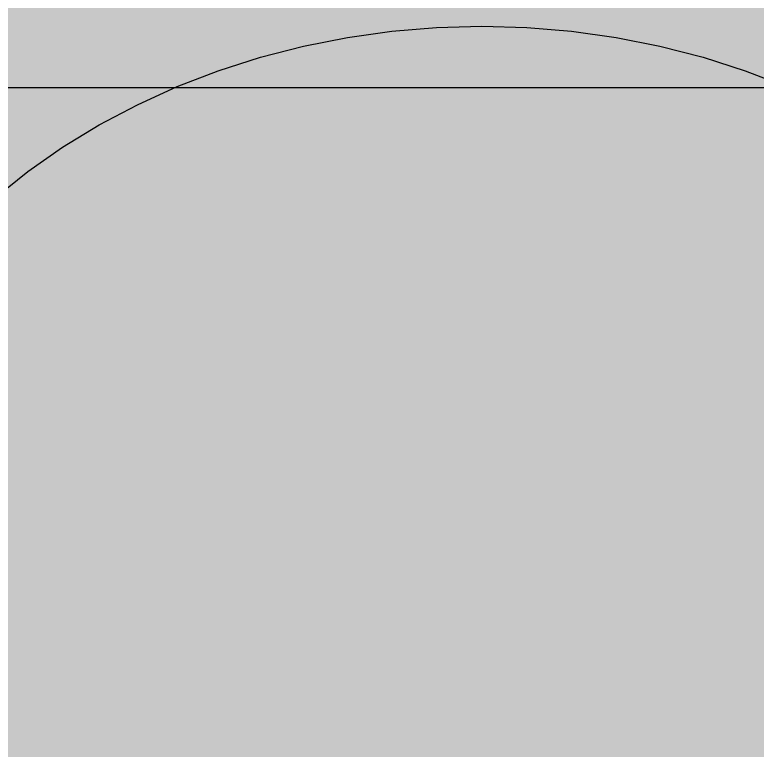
# Model space of a CAD drawing. Header units: inches. Extents: x 0.4 to 16.5, y 0.5 to 10.5.
# Drawn here: x 7.769 to 8.713, y 7.456 to 8.389 of the extents above; entities that cross this region are included whole.
import ezdxf

# ---------------------------------------------------------------- set-up
doc = ezdxf.new("R2010")
doc.units = ezdxf.units.IN
doc.header["$MEASUREMENT"] = 0
doc.layers.add('A-ELEV-FILL', color=7, linetype='Continuous')
doc.layers.add('A-ELEV-OTLN', color=7, linetype='Continuous')

msp = doc.modelspace()

# ---------------------------------------------------------------- hatches: boundary and pattern name
at = {"layer": 'A-ELEV-FILL', "true_color": 0xd8ccb0}
msp.add_hatch(color=7, dxfattribs=at).paths.add_polyline_path([(6.9875, 6.25), (7.4875, 6.25), (7.4875, 7.63125), (7.4875, 7.63125), (7.48937, 7.67989), (7.49499, 7.72833), (7.50431, 7.77635), (7.51731, 7.82375), (7.53394, 7.87032), (7.55411, 7.91587), (7.57774, 7.9602), (7.60473, 8.00313), (7.63496, 8.04446), (7.66832, 8.08402), (7.70464, 8.12164), (7.74378, 8.15716), (7.78557, 8.19043), (7.82983, 8.22131), (7.87638, 8.24966), (7.925, 8.27536), (7.9755, 8.2983), (8.02765, 8.31839), (8.08124, 8.33553), (8.13603, 8.34966), (8.1918, 8.36071), (8.24829, 8.36864), (8.30527, 8.37341), (8.3625, 8.375), (8.41973, 8.37341), (8.47671, 8.36864), (8.5332, 8.36071), (8.58897, 8.34966), (8.64376, 8.33553), (8.69735, 8.31839), (8.7495, 8.2983), (8.8, 8.27536), (8.84862, 8.24966), (8.89517, 8.22131), (8.93943, 8.19043), (8.98122, 8.15716), (9.02036, 8.12164), (9.05668, 8.08402), (9.09004, 8.04446), (9.12027, 8.00313), (9.14726, 7.9602), (9.17089, 7.91587), (9.19106, 7.87032), (9.20769, 7.82375), (9.22069, 7.77635), (9.23001, 7.72833), (9.23563, 7.67989), (9.2375, 7.63125), (9.2375, 7.63125), (9.2375, 6.25), (9.7375, 6.25), (9.7375, 9.375), (6.9875, 9.375)])
at = {"layer": 'A-ELEV-FILL', "true_color": 0xcdcdcd}
msp.add_hatch(color=7, dxfattribs=at).paths.add_polyline_path([(4.3625, 6.25), (14.425, 6.25), (14.425, 8.875), (4.3625, 8.875)])
at = {"layer": 'A-ELEV-FILL', "true_color": 0x9e1b32}
msp.add_hatch(color=7, dxfattribs=at).paths.add_polyline_path([(9.2375, 7.63125), (9.23563, 7.67989), (9.23001, 7.72833), (9.22069, 7.77635), (9.20769, 7.82375), (9.19106, 7.87032), (9.17089, 7.91587), (9.14726, 7.9602), (9.12027, 8.00313), (9.09004, 8.04446), (9.05668, 8.08402), (9.02036, 8.12164), (8.98122, 8.15716), (8.93943, 8.19043), (8.89517, 8.22131), (8.84862, 8.24966), (8.8, 8.27536), (8.7495, 8.2983), (8.69735, 8.31839), (8.64376, 8.33553), (8.58897, 8.34966), (8.5332, 8.36071), (8.47671, 8.36864), (8.41973, 8.37341), (8.3625, 8.375), (8.30527, 8.37341), (8.24829, 8.36864), (8.1918, 8.36071), (8.13603, 8.34966), (8.08124, 8.33553), (8.02765, 8.31839), (7.9755, 8.2983), (7.925, 8.27536), (7.87638, 8.24966), (7.82983, 8.22131), (7.78557, 8.19043), (7.74378, 8.15716), (7.70464, 8.12164), (7.66832, 8.08402), (7.63496, 8.04446), (7.60473, 8.00313), (7.57774, 7.9602), (7.55411, 7.91587), (7.53394, 7.87032), (7.51731, 7.82375), (7.50431, 7.77635), (7.49499, 7.72833), (7.48937, 7.67989), (7.4875, 7.63125), (7.5875, 7.63125), (7.58916, 7.67335), (7.59413, 7.71528), (7.60239, 7.75684), (7.61391, 7.79786), (7.62863, 7.83818), (7.64649, 7.8776), (7.66742, 7.91597), (7.69133, 7.95312), (7.71811, 7.9889), (7.74765, 8.02314), (7.77982, 8.0557), (7.81449, 8.08645), (7.85151, 8.11525), (7.89071, 8.14197), (7.93193, 8.16651), (7.975, 8.18875), (8.01973, 8.20861), (8.06592, 8.226), (8.11338, 8.24084), (8.16192, 8.25306), (8.21131, 8.26263), (8.26134, 8.26949), (8.31181, 8.27362), (8.3625, 8.275), (8.41319, 8.27362), (8.46366, 8.26949), (8.51369, 8.26263), (8.56308, 8.25306), (8.61162, 8.24084), (8.65908, 8.226), (8.70527, 8.20861), (8.75, 8.18875), (8.79307, 8.16651), (8.83429, 8.14197), (8.87349, 8.11525), (8.91051, 8.08645), (8.94518, 8.0557), (8.97735, 8.02314), (9.00689, 7.9889), (9.03367, 7.95312), (9.05758, 7.91597), (9.07851, 7.8776), (9.09637, 7.83818), (9.11109, 7.79786), (9.12261, 7.75684), (9.13087, 7.71528), (9.13584, 7.67335), (9.1375, 7.63125)])
at = {"layer": 'A-ELEV-FILL', "true_color": 0xe4e4e4}
msp.add_hatch(color=7, dxfattribs=at).paths.add_polyline_path([(1.3, 6.25), (14.425, 6.25), (14.425, 8.29688), (1.3, 8.29688)])
at = {"layer": 'A-ELEV-FILL', "true_color": 0xc9a227}
msp.add_hatch(color=7, dxfattribs=at).paths.add_polyline_path([(9.1375, 7.63125), (9.13584, 7.67335), (9.13087, 7.71528), (9.12261, 7.75684), (9.11109, 7.79786), (9.09637, 7.83818), (9.07851, 7.8776), (9.05758, 7.91597), (9.03367, 7.95312), (9.00689, 7.9889), (8.97735, 8.02314), (8.94518, 8.0557), (8.91051, 8.08645), (8.87349, 8.11525), (8.83429, 8.14197), (8.79307, 8.16651), (8.75, 8.18875), (8.70527, 8.20861), (8.65908, 8.226), (8.61162, 8.24084), (8.56308, 8.25306), (8.51369, 8.26263), (8.46366, 8.26949), (8.41319, 8.27362), (8.3625, 8.275), (8.31181, 8.27362), (8.26134, 8.26949), (8.21131, 8.26263), (8.16192, 8.25306), (8.11338, 8.24084), (8.06592, 8.226), (8.01973, 8.20861), (7.975, 8.18875), (7.93193, 8.16651), (7.89071, 8.14197), (7.85151, 8.11525), (7.81449, 8.08645), (7.77982, 8.0557), (7.74765, 8.02314), (7.71811, 7.9889), (7.69133, 7.95312), (7.66742, 7.91597), (7.64649, 7.8776), (7.62863, 7.83818), (7.61391, 7.79786), (7.60239, 7.75684), (7.59413, 7.71528), (7.58916, 7.67335), (7.5875, 7.63125), (7.6125, 7.63125), (7.61411, 7.67172), (7.61892, 7.71201), (7.62691, 7.75196), (7.63806, 7.79139), (7.6523, 7.83014), (7.66959, 7.86804), (7.68985, 7.90492), (7.71298, 7.94062), (7.7389, 7.97501), (7.76748, 8.00792), (7.79862, 8.03922), (7.83217, 8.06877), (7.86799, 8.09645), (7.90593, 8.12214), (7.94582, 8.14572), (7.9875, 8.1671), (8.03078, 8.18619), (8.07549, 8.2029), (8.12142, 8.21716), (8.16839, 8.22892), (8.21618, 8.23811), (8.26461, 8.24471), (8.31345, 8.24868), (8.3625, 8.25), (8.41155, 8.24868), (8.46039, 8.24471), (8.50882, 8.23811), (8.55661, 8.22892), (8.60358, 8.21716), (8.64951, 8.2029), (8.69422, 8.18619), (8.7375, 8.1671), (8.77918, 8.14572), (8.81907, 8.12214), (8.85701, 8.09645), (8.89283, 8.06877), (8.92638, 8.03922), (8.95752, 8.00792), (8.9861, 7.97501), (9.01202, 7.94062), (9.03515, 7.90492), (9.05541, 7.86804), (9.0727, 7.83014), (9.08694, 7.79139), (9.09809, 7.75196), (9.10608, 7.71201), (9.11089, 7.67172), (9.1125, 7.63125)])

# ---------------------------------------------------------------- linework, layer by layer
at = {"layer": 'A-ELEV-OTLN'}
msp.add_lwpolyline([(7.74378, 8.15716), (7.78557, 8.19043), (7.82983, 8.22131), (7.87638, 8.24966), (7.925, 8.27536), (7.9755, 8.2983), (8.02765, 8.31839), (8.08124, 8.33553), (8.13603, 8.34966), (8.1918, 8.36071), (8.24829, 8.36864), (8.30527, 8.37341), (8.3625, 8.375), (8.41973, 8.37341), (8.47671, 8.36864), (8.5332, 8.36071), (8.58897, 8.34966), (8.64376, 8.33553), (8.69735, 8.31839), (8.7495, 8.2983)], dxfattribs=at)
msp.add_lwpolyline([(1.3, 6.25), (14.425, 6.25), (14.425, 8.29688), (1.3, 8.29688)], close=True, dxfattribs=at)

doc.saveas('drawing.dxf')
